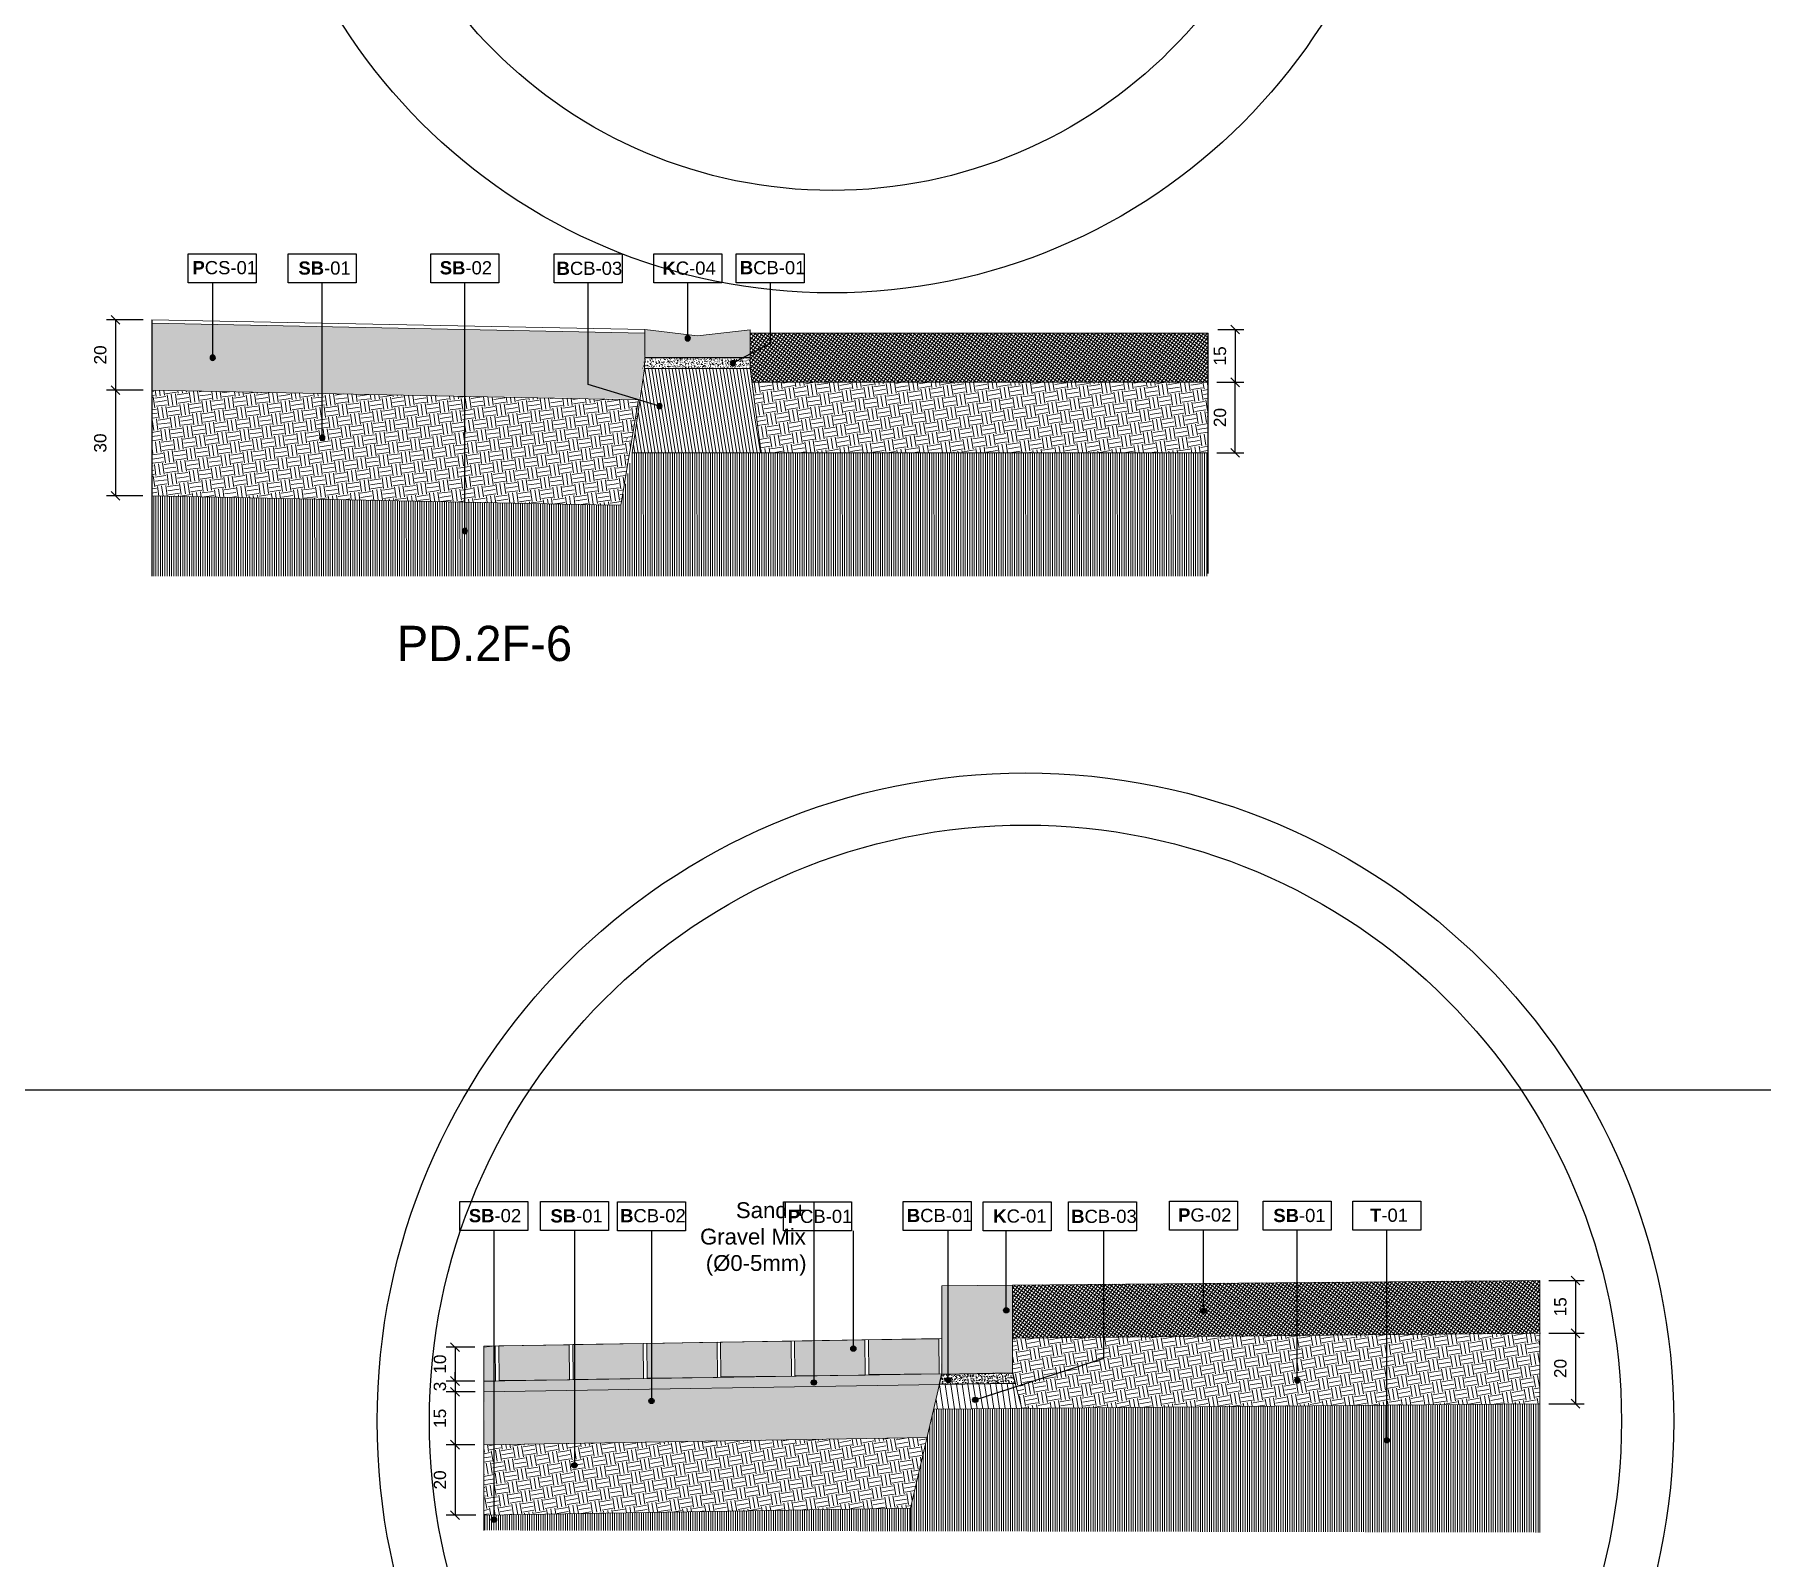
# Model space of a CAD drawing. Header units: metres. Extents: x -325 to 301, y -147 to 149.
# Drawn here: x 36.818 to 41.723, y 62.129 to 66.453 of the extents above; entities that cross this region are included whole.
import ezdxf

# ---------------------------------------------------------------- set-up
doc = ezdxf.new("R2010")
doc.units = ezdxf.units.M
doc.layers.get('Defpoints').update_dxf_attribs({"lineweight": 13})
for name, color, linetype, plot in [('-aux', 50, 'Continuous', False), ('-AUX-QAD', 5, 'Continuous', False), ('02-L-AUX', 2, 'Continuous', False)]:
    doc.layers.add(name, color=color, linetype=linetype, plot=plot)
for name, color, linetype, true_color in [('0-TX-1_25', 7, 'Continuous', 0x3f4f7f), ('3-TR-paviment fort', 7, 'Continuous', 0xd1d1d1), ('EIT_3 TR sorra', 7, 'Continuous', 0xd8ceb0)]:
    doc.layers.add(name, color=color, linetype=linetype, true_color=true_color)
for name, color, linetype, lineweight, true_color in [('03-TR-Paviment_02_Sealed Gravel', 7, 'Continuous', 5, 0xd4be8c), ('03-TR-Paviment_07_Precast Concrete Blocks', 7, 'Continuous', 5, 0xe7ddd0), ('3-TR tot_u', 7, 'Continuous', 5, 0x787878)]:
    doc.layers.add(name, color=color, linetype=linetype, lineweight=lineweight, true_color=true_color)
for name, color, linetype, lineweight in [('1-CM', 7, 'Continuous', 0), ('2-L-secció', 1, 'Continuous', 0), ('3-TR Formigó', 252, 'Continuous', 0), ('3-TR Seleccionat', 44, 'Continuous', 0), ('3-TR Tot-u', 37, 'Continuous', 0)]:
    doc.layers.add(name, color=color, linetype=linetype, lineweight=lineweight)
for name, color, linetype in [('1-SECCIÓ', 1, 'Continuous'), ('A-KEYPLAN_HATCH', 7, 'Continuous'), ('A_TEXT_2', 7, 'Continuous')]:
    doc.layers.add(name, color=color, linetype=linetype)
doc.styles.get("Standard").update_dxf_attribs({"font": 'arial.ttf'})
doc.styles.add('x-llegenda materials$0$ENGRAVERS', font='TT0586M.TTF')
doc.dimstyles.new('ISO-25', dxfattribs={"dimtxt": 0.1, "dimasz": 0.1, "dimexe": 0.1, "dimexo": 0.1, "dimgap": 0.1, "dimtad": 1, "dimdec": 0, "dimlfac": 100, "dimzin": 9, "dimtxsty": 'Standard', "dimblk": 'OBLIQUE', "dimcen": 0.1, "dimadec": 0, "dimazin": 0, "dimtfac": 1, "dimtdec": 0, "dimtmove": 0, "dimatfit": 3, "dimldrblk": 'OBLIQUE', "dimfxl": 1, "dimarcsym": 0})

# ---------------------------------------------------------------- blocks, each defined once
blk = doc.blocks.new('hatch keyplan 2')
at = {"layer": 'A-KEYPLAN_HATCH'}
blk.add_lwpolyline([(0, 0.00548), (0.01287, 0.00548), (0.01287, 0), (0, 0)], close=True, dxfattribs=at)
blk = doc.blocks.new('hatch keyplan')
at = {"layer": 'A-KEYPLAN_HATCH'}
blk.add_blockref('hatch keyplan 2', (1.43058, 0.85215), dxfattribs=at)
blk = doc.blocks.new('B-CB03')
at = {"layer": 'A-KEYPLAN_HATCH'}
blk.add_blockref('hatch keyplan', (-1.43058, -0.85215), dxfattribs=at)
at = {"layer": 'A_TEXT_2', "insert": (-0.0008, 0.00398), "char_height": 0.0025, "attachment_point": 1}
blk.add_mtext_dynamic_manual_height_columns('\\pi0.00128;{\\fArial|b1|i0|c0|p34;B}CB-03', width=0.0145619, gutter_width=0.015, heights=[0], dxfattribs=at)
blk = doc.blocks.new('K01A')
at = {"layer": 'A-KEYPLAN_HATCH'}
blk.add_blockref('hatch keyplan', (-1.42958, -0.85215), dxfattribs=at)
at = {"layer": 'A_TEXT_2', "insert": (0.0002, 0.00402), "char_height": 0.0025, "attachment_point": 1}
blk.add_mtext_dynamic_manual_height_columns('\\pi0.00269;{\\fArial|b1|i0|c0|p34;K}C-01', width=0.0145619, gutter_width=0.015, heights=[0], dxfattribs=at)
blk = doc.blocks.new('B-CB01')
at = {"layer": 'A-KEYPLAN_HATCH'}
blk.add_blockref('hatch keyplan', (-1.43058, -0.85215), dxfattribs=at)
at = {"layer": 'A_TEXT_2', "insert": (-0.0008, 0.00411), "char_height": 0.0025, "attachment_point": 1}
blk.add_mtext_dynamic_manual_height_columns('\\pi0.00152;{\\fArial|b1|i0|c0|p34;B}CB-01', width=0.0145619, gutter_width=0.015, heights=[0], dxfattribs=at)
blk = doc.blocks.new('B-CB02')
at = {"layer": 'A-KEYPLAN_HATCH'}
blk.add_blockref('hatch keyplan', (-1.43058, -0.85215), dxfattribs=at)
at = {"layer": 'A_TEXT_2', "insert": (-0.0008, 0.00409), "char_height": 0.0025, "attachment_point": 1}
blk.add_mtext_dynamic_manual_height_columns('\\pi0.00129;{\\fArial|b1|i0|c0|p34;B}CB-02', width=0.0145619, gutter_width=0.015, heights=[0], dxfattribs=at)
blk = doc.blocks.new('PCB02')
at = {"layer": 'A-KEYPLAN_HATCH'}
blk.add_blockref('hatch keyplan', (-1.42958, -0.85215), dxfattribs=at)
at = {"layer": 'A_TEXT_2', "insert": (0.0002, 0.00398), "char_height": 0.0025, "attachment_point": 1}
blk.add_mtext_dynamic_manual_height_columns('\\pi0.00161;{\\fArial|b1|i0|c0|p34;P}CB-01', width=0.0145619, gutter_width=0.015, heights=[0], dxfattribs=at)
blk = doc.blocks.new('SB-01')
at = {"layer": 'A-KEYPLAN_HATCH'}
blk.add_blockref('hatch keyplan', (-1.43058, -0.85215), dxfattribs=at)
at = {"layer": 'A_TEXT_2', "insert": (-0.0008, 0.00403), "char_height": 0.0025, "attachment_point": 1}
blk.add_mtext_dynamic_manual_height_columns('\\pi0.00271;{\\fArial|b1|i0|c0|p34;SB}-01', width=0.0145619, gutter_width=0.015, heights=[0], dxfattribs=at)
blk = doc.blocks.new('_Oblique')
at = {"color": 0, "lineweight": -2}
blk.add_line((-0.5, -0.5), (0.5, 0.5), dxfattribs=at)
blk = doc.blocks.new('*D471')
at = {"layer": '0-TX-1_25', "color": 0, "lineweight": -2, "transparency": 16777216}
for p, q in [((41.1187, 62.9155), (41.2196, 62.9155)), ((41.1946, 62.9155), (41.1946, 62.7655)), ((41.1187, 62.7655), (41.2196, 62.7655))]:
    blk.add_line(p, q, dxfattribs=at)
at = {"layer": 'Defpoints', "color": 0, "transparency": 16777216}
for p in [(41.0937, 62.9155, 0.0017), (41.0937, 62.7655, 0.0017), (41.1946, 62.7655)]:
    blk.add_point(p, dxfattribs=at)
at = {"layer": '0-TX-1_25', "color": 0, "lineweight": -2, "transparency": 16777216, "xscale": 0.025, "yscale": 0.025, "zscale": 0.025}
for p, rotation in [((41.1946, 62.9155), 90), ((41.1946, 62.7655), 270)]:
    blk.add_blockref('_Oblique', p, dxfattribs=dict(at, rotation=rotation))
at = {"layer": '0-TX-1_25', "color": 0, "transparency": 16777216, "insert": (41.1517, 62.8405), "char_height": 0.035, "attachment_point": 5, "rotation": 90}
blk.add_mtext('15', dxfattribs=at)
blk = doc.blocks.new('*D468')
at = {"layer": '0-TX-1_25', "color": 0, "lineweight": -2, "transparency": 16777216}
for p, q in [((38.0687, 62.7262), (37.9874, 62.7262)), ((38.0124, 62.7262), (38.0124, 62.6298)), ((38.068, 62.6298), (37.9874, 62.6298))]:
    blk.add_line(p, q, dxfattribs=at)
at = {"layer": 'Defpoints', "color": 0, "transparency": 16777216}
for p in [(38.0937, 62.7262, 0), (38.0124, 62.6298), (38.093, 62.6298, 0.0017)]:
    blk.add_point(p, dxfattribs=at)
at = {"layer": '0-TX-1_25', "color": 0, "lineweight": -2, "transparency": 16777216, "xscale": 0.025, "yscale": 0.025, "zscale": 0.025}
for p, rotation in [((38.0124, 62.7262), 90), ((38.0124, 62.6298), 270)]:
    blk.add_blockref('_Oblique', p, dxfattribs=dict(at, rotation=rotation))
at = {"layer": '0-TX-1_25', "color": 0, "transparency": 16777216, "insert": (37.9696, 62.678), "char_height": 0.035, "attachment_point": 5, "rotation": 90}
blk.add_mtext('10', dxfattribs=at)
blk = doc.blocks.new('*D469')
at = {"layer": '0-TX-1_25', "color": 0, "lineweight": -2, "transparency": 16777216}
for p, q in [((38.0124, 62.6298), (38.0124, 62.6548)), ((38.0687, 62.6298), (37.9874, 62.6298)), ((38.0687, 62.599), (37.9874, 62.599)), ((38.0124, 62.6298), (38.0124, 62.599)), ((38.0124, 62.599), (38.0124, 62.574))]:
    blk.add_line(p, q, dxfattribs=at)
at = {"layer": 'Defpoints', "color": 0, "transparency": 16777216}
for p in [(38.0124, 62.599), (38.0937, 62.6298, 0), (38.0937, 62.599, 0)]:
    blk.add_point(p, dxfattribs=at)
at = {"layer": '0-TX-1_25', "color": 0, "lineweight": -2, "transparency": 16777216, "xscale": 0.025, "yscale": 0.025, "zscale": 0.025}
for p, rotation in [((38.0124, 62.6298), 270), ((38.0124, 62.599), 90)]:
    blk.add_blockref('_Oblique', p, dxfattribs=dict(at, rotation=rotation))
at = {"layer": '0-TX-1_25', "color": 0, "transparency": 16777216, "insert": (37.9695, 62.6144), "char_height": 0.035, "attachment_point": 5, "rotation": 90}
blk.add_mtext('3', dxfattribs=at)
blk = doc.blocks.new('*D472')
at = {"layer": '0-TX-1_25', "color": 0, "lineweight": -2, "transparency": 16777216}
for p, q in [((38.0696, 62.599), (37.9874, 62.599)), ((38.0124, 62.599), (38.0124, 62.449)), ((38.0687, 62.449), (37.9874, 62.449))]:
    blk.add_line(p, q, dxfattribs=at)
at = {"layer": 'Defpoints', "color": 0, "transparency": 16777216}
for p in [(38.0946, 62.599, 0.0017), (38.0124, 62.449), (38.0937, 62.449, 0)]:
    blk.add_point(p, dxfattribs=at)
at = {"layer": '0-TX-1_25', "color": 0, "lineweight": -2, "transparency": 16777216, "xscale": 0.025, "yscale": 0.025, "zscale": 0.025}
for p, rotation in [((38.0124, 62.599), 90), ((38.0124, 62.449), 270)]:
    blk.add_blockref('_Oblique', p, dxfattribs=dict(at, rotation=rotation))
at = {"layer": '0-TX-1_25', "color": 0, "transparency": 16777216, "insert": (37.9696, 62.524), "char_height": 0.035, "attachment_point": 5, "rotation": 90}
blk.add_mtext('15', dxfattribs=at)
blk = doc.blocks.new('*D473')
at = {"layer": '0-TX-1_25', "color": 0, "lineweight": -2, "transparency": 16777216}
for p, q in [((38.0687, 62.449), (37.9874, 62.449)), ((38.0124, 62.449), (38.0124, 62.249)), ((38.0711, 62.249), (37.9874, 62.249))]:
    blk.add_line(p, q, dxfattribs=at)
at = {"layer": 'Defpoints', "color": 0, "transparency": 16777216}
for p in [(38.0937, 62.449, 0), (38.0124, 62.249), (38.0961, 62.249, 0.0017)]:
    blk.add_point(p, dxfattribs=at)
at = {"layer": '0-TX-1_25', "color": 0, "lineweight": -2, "transparency": 16777216, "xscale": 0.025, "yscale": 0.025, "zscale": 0.025}
for p, rotation in [((38.0124, 62.449), 90), ((38.0124, 62.249), 270)]:
    blk.add_blockref('_Oblique', p, dxfattribs=dict(at, rotation=rotation))
at = {"layer": '0-TX-1_25', "color": 0, "transparency": 16777216, "insert": (37.9696, 62.349), "char_height": 0.035, "attachment_point": 5, "rotation": 90}
blk.add_mtext('20', dxfattribs=at)
blk = doc.blocks.new('*D470')
at = {"layer": '0-TX-1_25', "color": 0, "lineweight": -2, "transparency": 16777216}
for p, q in [((41.1187, 62.7655), (41.2196, 62.7655)), ((41.1946, 62.7655), (41.1946, 62.5655)), ((41.1187, 62.5655), (41.2196, 62.5655))]:
    blk.add_line(p, q, dxfattribs=at)
at = {"layer": 'Defpoints', "color": 0, "transparency": 16777216}
for p in [(41.0937, 62.7655, 0.0017), (41.0937, 62.5655, 0.0017), (41.1946, 62.5655)]:
    blk.add_point(p, dxfattribs=at)
at = {"layer": '0-TX-1_25', "color": 0, "lineweight": -2, "transparency": 16777216, "xscale": 0.025, "yscale": 0.025, "zscale": 0.025}
for p, rotation in [((41.1946, 62.7655), 90), ((41.1946, 62.5655), 270)]:
    blk.add_blockref('_Oblique', p, dxfattribs=dict(at, rotation=rotation))
at = {"layer": '0-TX-1_25', "color": 0, "transparency": 16777216, "insert": (41.1517, 62.6655), "char_height": 0.035, "attachment_point": 5, "rotation": 90}
blk.add_mtext('20', dxfattribs=at)
blk = doc.blocks.new('POINT')
at = {"layer": '0-TX-1_25'}
h = blk.add_hatch(dxfattribs=at)
h.set_pattern_fill('ANGLE', color=256)
h.set_pattern_definition([(0, (-83.747, -12.726), (0, 6.985), [5.08, -1.905]), (90, (-83.747, -12.726), (-6.985, 4e-16), [5.08, -1.905])])
edge = h.paths.add_edge_path()
edge.add_arc((0, 0), 0.0075, 0, 360)
h = blk.add_hatch(color=256, dxfattribs=at)
h.dxf.hatch_style = 1
edge = h.paths.add_edge_path()
edge.add_arc((0, 0), 0.0075, 0, 360)
blk.add_circle((0, 0), 0.0075, dxfattribs=at)
blk = doc.blocks.new('SB-02')
at = {"layer": 'A-KEYPLAN_HATCH'}
blk.add_blockref('hatch keyplan', (-1.43058, -0.85215), dxfattribs=at)
at = {"layer": 'A_TEXT_2', "insert": (-0.0008, 0.00408), "char_height": 0.0025, "attachment_point": 1}
blk.add_mtext_dynamic_manual_height_columns('\\pi0.00249;{\\fArial|b1|i0|c0|p34;SB}-02', width=0.0145619, gutter_width=0.015, heights=[0], dxfattribs=at)
blk = doc.blocks.new('*D1130')
at = {"layer": '0-TX-1_25', "color": 0, "lineweight": -2, "transparency": 16777216}
for p, q in [((37.1262, 65.6435), (37.0228, 65.6435)), ((37.0478, 65.6435), (37.0478, 65.4435)), ((37.1262, 65.4435), (37.0228, 65.4435))]:
    blk.add_line(p, q, dxfattribs=at)
at = {"layer": 'Defpoints', "color": 0, "transparency": 16777216}
for p in [(37.1512, 65.6435), (37.0478, 65.4435), (37.1512, 65.4435)]:
    blk.add_point(p, dxfattribs=at)
at = {"layer": '0-TX-1_25', "color": 0, "lineweight": -2, "transparency": 16777216, "xscale": 0.025, "yscale": 0.025, "zscale": 0.025}
for p, rotation in [((37.0478, 65.6435), 90), ((37.0478, 65.4435), 270)]:
    blk.add_blockref('_Oblique', p, dxfattribs=dict(at, rotation=rotation))
at = {"layer": '0-TX-1_25', "color": 0, "transparency": 16777216, "insert": (37.0049, 65.5435), "char_height": 0.035, "attachment_point": 5, "rotation": 90}
blk.add_mtext('20', dxfattribs=at)
blk = doc.blocks.new('*D1131')
at = {"layer": '0-TX-1_25', "color": 0, "lineweight": -2, "transparency": 16777216}
for p, q in [((37.1262, 65.4435), (37.0228, 65.4435)), ((37.0478, 65.4435), (37.0478, 65.1434)), ((37.126, 65.1434), (37.0228, 65.1434))]:
    blk.add_line(p, q, dxfattribs=at)
at = {"layer": 'Defpoints', "color": 0, "transparency": 16777216}
for p in [(37.1512, 65.4435), (37.0478, 65.1434), (37.151, 65.1434)]:
    blk.add_point(p, dxfattribs=at)
at = {"layer": '0-TX-1_25', "color": 0, "lineweight": -2, "transparency": 16777216, "xscale": 0.025, "yscale": 0.025, "zscale": 0.025}
for p, rotation in [((37.0478, 65.4435), 90), ((37.0478, 65.1434), 270)]:
    blk.add_blockref('_Oblique', p, dxfattribs=dict(at, rotation=rotation))
at = {"layer": '0-TX-1_25', "color": 0, "transparency": 16777216, "insert": (37.0049, 65.2934), "char_height": 0.035, "attachment_point": 5, "rotation": 90}
blk.add_mtext('30', dxfattribs=at)
blk = doc.blocks.new('*D1128')
at = {"layer": '0-TX-1_25', "color": 0, "lineweight": -2, "transparency": 16777216}
for p, q in [((40.1783, 65.6158), (40.2528, 65.6158)), ((40.2278, 65.6158), (40.2278, 65.4658)), ((40.176, 65.4658), (40.2528, 65.4658))]:
    blk.add_line(p, q, dxfattribs=at)
at = {"layer": 'Defpoints', "color": 0, "transparency": 16777216}
for p in [(40.1533, 65.6158), (40.151, 65.4658), (40.2278, 65.4658)]:
    blk.add_point(p, dxfattribs=at)
at = {"layer": '0-TX-1_25', "color": 0, "lineweight": -2, "transparency": 16777216, "xscale": 0.025, "yscale": 0.025, "zscale": 0.025}
for p, rotation in [((40.2278, 65.6158), 90), ((40.2278, 65.4658), 270)]:
    blk.add_blockref('_Oblique', p, dxfattribs=dict(at, rotation=rotation))
at = {"layer": '0-TX-1_25', "color": 0, "transparency": 16777216, "insert": (40.1849, 65.5408), "char_height": 0.035, "attachment_point": 5, "rotation": 90}
blk.add_mtext('15', dxfattribs=at)
blk = doc.blocks.new('*D1129')
at = {"layer": '0-TX-1_25', "color": 0, "lineweight": -2, "transparency": 16777216}
for p, q in [((40.176, 65.4658), (40.2528, 65.4658)), ((40.2278, 65.2658), (40.2278, 65.4658)), ((40.176, 65.2658), (40.2528, 65.2658))]:
    blk.add_line(p, q, dxfattribs=at)
at = {"layer": 'Defpoints', "color": 0, "transparency": 16777216}
for p in [(40.151, 65.4658), (40.2278, 65.4658), (40.151, 65.2658)]:
    blk.add_point(p, dxfattribs=at)
at = {"layer": '0-TX-1_25', "color": 0, "lineweight": -2, "transparency": 16777216, "xscale": 0.025, "yscale": 0.025, "zscale": 0.025}
for p, rotation in [((40.2278, 65.4658), 90), ((40.2278, 65.2658), 270)]:
    blk.add_blockref('_Oblique', p, dxfattribs=dict(at, rotation=rotation))
at = {"layer": '0-TX-1_25', "color": 0, "transparency": 16777216, "insert": (40.1849, 65.3658), "char_height": 0.035, "attachment_point": 5, "rotation": 90}
blk.add_mtext('20', dxfattribs=at)
blk = doc.blocks.new('PCS01')
at = {"layer": 'A-KEYPLAN_HATCH'}
blk.add_blockref('hatch keyplan', (-1.42958, -0.85215), dxfattribs=at)
at = {"layer": 'A_TEXT_2', "insert": (0.0002, 0.00411), "char_height": 0.0025, "attachment_point": 1}
blk.add_mtext_dynamic_manual_height_columns('\\pi0.00161;{\\fArial|b1|i0|c0|p34;P}CS-01', width=0.0145619, gutter_width=0.015, heights=[0], dxfattribs=at)
blk = doc.blocks.new('K03')
at = {"layer": 'A-KEYPLAN_HATCH'}
blk.add_blockref('hatch keyplan', (-1.43058, -0.85215), dxfattribs=at)
at = {"layer": 'A_TEXT_2', "insert": (-0.0008, 0.00402), "char_height": 0.0025, "attachment_point": 1}
blk.add_mtext_dynamic_manual_height_columns('\\pi0.00245;{\\fArial|b1|i0|c0|p34;K}C-04', width=0.0145619, gutter_width=0.015, heights=[0], dxfattribs=at)
blk = doc.blocks.new('T-01')
at = {"layer": 'A-KEYPLAN_HATCH'}
blk.add_blockref('hatch keyplan', (-1.43058, -0.85215), dxfattribs=at)
at = {"layer": 'A_TEXT_2', "insert": (-0.0008, 0.00408), "char_height": 0.0025, "attachment_point": 1}
blk.add_mtext_dynamic_manual_height_columns('\\pi0.00405;{\\fArial|b1|i0|c0|p34;T}-01', width=0.0145619, gutter_width=0.015, heights=[0], dxfattribs=at)
blk = doc.blocks.new('PG02')
at = {"layer": 'A-KEYPLAN_HATCH'}
blk.add_blockref('hatch keyplan', (-1.42958, -0.85215), dxfattribs=at)
at = {"layer": 'A_TEXT_2', "insert": (0.0002, 0.00412), "char_height": 0.0025, "attachment_point": 1}
blk.add_mtext_dynamic_manual_height_columns('\\pi0.00245,t0.01245;{\\fArial|b1|i0|c0|p34;P}G-02', width=0.0145619, gutter_width=0.015, heights=[0], dxfattribs=at)

msp = doc.modelspace()

# ---------------------------------------------------------------- hatches: boundary and pattern name
at = {"layer": '03-TR-Paviment_02_Sealed Gravel'}
h = msp.add_hatch(dxfattribs=at)
h.set_pattern_fill('_USER', color=256, scale=0.008, angle=234.1752, style=0, double=1, pattern_type=0)
h.set_pattern_definition([(234.175244, (25.243519, 67.415232), (0.006486488, -0.0046824645), []), (324.175244, (25.243519, 67.415232), (0.0046824645, 0.006486488), [])])
h.paths.add_polyline_path([(40.151, 65.4658), (40.151, 65.6058), (38.851, 65.6058), (38.8509, 65.5049), (38.856, 65.4658)])
h = msp.add_hatch(dxfattribs=at)
h.set_pattern_fill('_USER', color=256, scale=0.008, angle=234.1752, style=0, double=1, pattern_type=0)
h.set_pattern_definition([(234.175244, (6.972648, -0.02655), (0.006486488, -0.0046824645), []), (324.175244, (6.972648, -0.02655), (0.0046824645, 0.006486488), [])])
h.paths.add_polyline_path([(41.0937, 62.9155), (39.5952, 62.902), (39.5966, 62.752), (41.0937, 62.7655)])
at = {"layer": '03-TR-Paviment_07_Precast Concrete Blocks'}
h = msp.add_hatch(color=256, dxfattribs=at)
h.dxf.hatch_style = 1
h.paths.add_polyline_path([(39.3952, 62.9002), (39.3927, 62.6492), (39.5952, 62.6532), (39.5952, 62.902)])
h = msp.add_hatch(color=256, dxfattribs=at)
h.dxf.hatch_style = 1
h.paths.add_polyline_path([(38.0937, 62.7291), (38.0937, 62.6298), (38.1277, 62.6296), (38.1267, 62.7296)])
h = msp.add_hatch(color=256, dxfattribs=at)
h.dxf.hatch_style = 1
h.paths.add_polyline_path([(38.1367, 62.7297), (38.1376, 62.6312), (38.3376, 62.633), (38.3367, 62.733)])
h = msp.add_hatch(color=256, dxfattribs=at)
h.dxf.hatch_style = 1
h.paths.add_polyline_path([(38.3467, 62.7332), (38.3476, 62.6346), (38.5476, 62.6365), (38.5467, 62.7365)])
h = msp.add_hatch(color=256, dxfattribs=at)
h.dxf.hatch_style = 1
h.paths.add_polyline_path([(38.5567, 62.7366), (38.5576, 62.6381), (38.7576, 62.6399), (38.7566, 62.7399)])
h = msp.add_hatch(color=256, dxfattribs=at)
h.dxf.hatch_style = 1
h.paths.add_polyline_path([(38.7666, 62.74), (38.7675, 62.6415), (38.9675, 62.6433), (38.9666, 62.7433)])
h = msp.add_hatch(color=256, dxfattribs=at)
h.dxf.hatch_style = 1
h.paths.add_polyline_path([(38.9766, 62.7434), (38.9775, 62.6449), (39.1775, 62.6467), (39.1766, 62.7467)])
h = msp.add_hatch(color=256, dxfattribs=at)
h.dxf.hatch_style = 1
h.paths.add_polyline_path([(39.1866, 62.7468), (39.1875, 62.6483), (39.3875, 62.6502), (39.3865, 62.7501)])
at = {"layer": '3-TR Formigó'}
h = msp.add_hatch(dxfattribs=at)
h.set_pattern_fill('ANSI31', color=256, scale=0.003, angle=234.1752, style=0)
h.set_pattern_definition([(279.1752, (38.984341, 65.215787), (0.00940313, 0.0015188), [])])
h.paths.add_polyline_path([(38.8509, 65.5048), (38.5509, 65.5048), (38.5154, 65.2658), (38.8817, 65.2658)])
h = msp.add_hatch(dxfattribs=at)
h.set_pattern_fill('ANSI31', color=256, scale=0.005, angle=-126.3922, style=0)
h.set_pattern_definition([(278.60779, (-44.573556, 7.18444), (0.0156961847, 0.0023760076), [])])
h.paths.add_polyline_path([(39.372, 62.55), (39.622, 62.5522), (39.6033, 62.6233), (39.3883, 62.6198)])
at = {"layer": '3-TR Seleccionat'}
h = msp.add_hatch(dxfattribs=at)
h.set_pattern_fill('ANSI31', color=256, scale=0.002, angle=45, style=0)
h.set_pattern_definition([(90, (-441037.03123, -650771.25166), (-0.00635, 1e-18), [])])
h.paths.add_polyline_path([(38.4831, 65.117), (38.5154, 65.2658), (38.8817, 65.2658), (40.151, 65.2658), (40.151, 64.9158), (37.151, 64.9158), (37.1515, 65.1434)])
h = msp.add_hatch(dxfattribs=at)
h.set_pattern_fill('ANSI31', color=256, scale=0.002, angle=45, style=0)
h.set_pattern_definition([(90, (37.9194276, 69.157411), (-0.00635, -6e-11), [])])
h.paths.add_polyline_path([(38.0937, 62.249), (39.3061, 62.2685), (39.331, 62.3749), (39.372, 62.55), (39.6218, 62.5522), (41.0937, 62.5655), (41.0937, 62.2002), (38.0952, 62.2061)])
at = {"layer": '3-TR Tot-u'}
h = msp.add_hatch(dxfattribs=at)
h.set_pattern_fill('EARTH', color=256, scale=0.005, angle=-81.9591, style=0)
h.set_pattern_definition([(278.04094, (-8.685352, 71.293795), (0.035879055, -0.026996637), [0.03175, -0.03175]), (278.04094, (-8.673563, 71.29546), (0.035879055, -0.026996637), [0.03175, -0.03175]), (278.04094, (-8.661774, 71.297126), (0.035879055, -0.026996637), [0.03175, -0.03175]), (8.04094, (-8.65729, 71.29375), (0.026996637, 0.035879055), [0.03175, -0.03175]), (8.04094, (-8.655623, 71.281962), (0.026996637, 0.035879055), [0.03175, -0.03175]), (8.04094, (-8.653958, 71.270173), (0.026996637, 0.035879055), [0.03175, -0.03175])])
h.paths.add_polyline_path([(37.151, 65.4435), (37.151, 65.1434), (38.4831, 65.117), (38.5337, 65.4161)])
h = msp.add_hatch(dxfattribs=at)
h.set_pattern_fill('EARTH', color=256, scale=0.005, angle=-80.8248, style=0)
h.set_pattern_definition([(279.175244, (-16.811686, 71.97545), (0.036406452, -0.026281081), [0.03175, -0.03175]), (279.175244, (-16.799932, 71.977348), (0.036406452, -0.026281081), [0.03175, -0.03175]), (279.175244, (-16.788178, 71.979247), (0.036406452, -0.026281081), [0.03175, -0.03175]), (9.175244, (-16.783628, 71.97596), (0.026281081, 0.036406452), [0.03175, -0.03175]), (9.175244, (-16.78173, 71.964208), (0.026281081, 0.036406452), [0.03175, -0.03175]), (9.175244, (-16.77983, 71.952454), (0.026281081, 0.036406452), [0.03175, -0.03175])])
h.paths.add_polyline_path([(38.8696, 65.3599), (38.856, 65.4658), (40.151, 65.4658), (40.151, 65.2658), (38.8817, 65.2658)])
h = msp.add_hatch(dxfattribs=at)
h.set_pattern_fill('EARTH', color=256, scale=0.005, angle=-80.8248, style=0)
h.set_pattern_definition([(44.999999995, (-269494.367696, 738627.61206), (3.8e-12, 0.0449012806053), [0.03175, -0.03175]), (44.999999995, (-269494.376115, 738627.620478), (3.8e-12, 0.0449012806053), [0.03175, -0.03175]), (44.999999995, (-269494.384534, 738627.628897), (3.8e-12, 0.0449012806053), [0.03175, -0.03175]), (134.999999995, (-269494.384534, 738627.63451), (-0.0449012806053, 3.8e-12), [0.03175, -0.03175]), (134.999999995, (-269494.376115, 738627.64293), (-0.0449012806053, 3.8e-12), [0.03175, -0.03175]), (134.999999995, (-269494.367696, 738627.651348), (-0.0449012806053, 3.8e-12), [0.03175, -0.03175])])
h.paths.add_polyline_path([(38.4943, 65.2898), (38.493, 65.2898), (38.551, 65.4158)])
h = msp.add_hatch(dxfattribs=at)
h.set_pattern_fill('EARTH', color=256, scale=0.005, angle=-80.3021, style=0)
h.set_pattern_definition([(279.698, (39.510332, 62.37631), (0.0366447, -0.0259479), [0.03175, -0.03175]), (279.698, (39.522068, 62.378317), (0.0366447, -0.0259479), [0.03175, -0.03175]), (279.698, (39.533804, 62.380322), (0.0366447, -0.0259479), [0.03175, -0.03175]), (9.698, (39.538385, 62.37708), (0.0259479, 0.0366447), [0.03175, -0.03175]), (9.698, (39.54039, 62.365343), (0.0259479, 0.0366447), [0.03175, -0.03175]), (9.698, (39.542396, 62.353607), (0.0259479, 0.0366447), [0.03175, -0.03175])])
h.paths.add_polyline_path([(41.0937, 62.5655), (41.0919, 62.7655), (39.5966, 62.752), (39.5952, 62.6532), (39.6218, 62.5522)])
h = msp.add_hatch(dxfattribs=at)
h.set_pattern_fill('EARTH', color=256, scale=0.005, angle=-80.3021, style=0)
h.set_pattern_definition([(279.698, (37.985455, 62.24802), (0.0366447, -0.0259479), [0.03175, -0.03175]), (279.698, (37.99719, 62.250025), (0.0366447, -0.0259479), [0.03175, -0.03175]), (279.698, (38.008927, 62.25203), (0.0366447, -0.0259479), [0.03175, -0.03175]), (9.698, (38.013508, 62.248787), (0.0259479, 0.0366447), [0.03175, -0.03175]), (9.698, (38.015514, 62.23705), (0.0259479, 0.0366447), [0.03175, -0.03175]), (9.698, (38.01752, 62.225315), (0.0259479, 0.0366447), [0.03175, -0.03175])])
h.paths.add_polyline_path([(39.3061, 62.2685), (39.3531, 62.4692), (38.0937, 62.449), (38.0937, 62.249), (38.1493, 62.2499)])
at = {"layer": '3-TR tot_u'}
h = msp.add_hatch(dxfattribs=at)
h.set_pattern_fill('AR-CONC', color=256, scale=0.0002, angle=89.1321)
h.set_pattern_definition([(139.132107, (3.192366, -1.41649), (0.003739362, 0.036384468), [0.00381, -0.04191]), (84.132107, (3.192366, -1.41649), (-0.038313752, -0.006469088), [0.003048, -0.033528117]), (189.58355, (3.192677, -1.413457), (-0.034574388, 0.02991538), [0.003238002, -0.035618049]), (135.31631, (3.182207, -1.416335), (0.009228709, 0.054082225), [0.005715, -0.062865]), (185.767664, (3.182976, -1.41183), (-0.048760355, 0.048224933), [0.004857005, -0.05342712]), (80.31626, (3.182207, -1.416335), (-0.048760355, 0.048224933), [0.004571993, -0.050291946]), (110.132107, (3.184823, -1.411295), (0.020909994, 0.030009597), [0.00381, -0.04191]), (55.132107, (3.184823, -1.411295), (-0.036646144, 0.012916967), [0.003048, -0.033528]), (160.58355, (3.186566, -1.408794), (-0.01573615, 0.042926564), [0.003238002, -0.035617988]), (126.632107, (3.192366, -1.41649), (-0.016899711, 0.000873801), [0, -0.0331216, 0, -0.034036, 0, -0.033655]), (96.632107, (3.192366, -1.41649), (-0.0198313927, 0.0136658867), [0, -0.0194056, 0, -0.0323596, 0, -0.012827]), (56.632107, (3.192194, -1.427816), (0.0015563759, 0.0270976533), [0, -0.0127, 0, -0.039624, 0, -0.052578]), (46.632107, (3.192117, -1.432896), (-0.004635972, 0.0296994646), [0, -0.01651, 0, -0.0263144, 0, -0.037338])])
h.paths.add_polyline_path([(37.151, 65.6335), (38.5508, 65.6057), (38.5487, 65.5049), (38.5341, 65.418), (37.151, 65.4435)])
h = msp.add_hatch(dxfattribs=at)
h.set_pattern_fill('AR-CONC', color=256, scale=9e-05, angle=90.2664)
h.set_pattern_definition([(140.266414, (-44.897682, 42.709563), (0.0013582613, 0.0164031132), [0.0017145, -0.0188595]), (85.266414, (-44.897682, 42.709563), (-0.0171801815, -0.0032518273), [0.0013716, -0.0150876526]), (190.71786, (-44.897569, 42.71093), (-0.0158219194, 0.0131512858), [0.0014571008, -0.016028122]), (136.450614, (-44.902254, 42.709542), (0.003670327, 0.024414444), [0.00257175, -0.02828925]), (186.901972, (-44.901948, 42.711577), (-0.0223674596, 0.021262598), [0.002185652, -0.024042205]), (81.450565, (-44.902254, 42.709542), (-0.0223674596, 0.021262598), [0.002057397, -0.022631376]), (111.266414, (-44.901122, 42.711833), (0.0091403206, 0.0136879438), [0.0017145, -0.0188595]), (56.266414, (-44.901122, 42.711833), (-0.0166026007, 0.0054850432), [0.0013716, -0.0150876]), (161.71786, (-44.90036, 42.712974), (-0.0074622802, 0.019172987), [0.0014571008, -0.0160280944]), (127.766414, (-44.8976824, 42.7095634), (-0.00761116375, 0.0002425866), [0, -0.01490472, 0, -0.0153162, 0, -0.01514475]), (97.766414, (-44.897682, 42.7095634), (-0.009044117, 0.0059717809), [0, -0.00873252, 0, -0.01456182, 0, -0.00577215]), (57.766414, (-44.8976587, 42.7044657), (0.0004588393, 0.012205419), [0, -0.005715, 0, -0.0178308, 0, -0.0236601]), (47.766414, (-44.897648, 42.70218), (-0.0023503487, 0.0133208417), [0, -0.0074295, 0, -0.01184148, 0, -0.0168021])])
h.paths.add_polyline_path([(38.5448, 65.5048), (38.551, 65.5361), (38.851, 65.5361), (38.851, 65.5049)])
h = msp.add_hatch(dxfattribs=at)
h.set_pattern_fill('AR-CONC', color=256, scale=9e-05, angle=90.266414)
h.paths.add_polyline_path([(39.3883, 62.6198), (39.3952, 62.6492), (39.5952, 62.6532), (39.6031, 62.6233)])
h = msp.add_hatch(dxfattribs=at)
h.set_pattern_fill('AR-CONC', color=256, scale=0.0002, angle=90.2664)
h.set_pattern_definition([(140.2664143104, (269938.895726, -738358.596767), (0.0030183585511, 0.0364513625844), [0.00381, -0.04191]), (85.2664143104, (269938.895726, -738358.596767), (-0.0381781810675, -0.0072262829332), [0.003048, -0.033528116834]), (190.7178590104, (269938.895977, -738358.59373), (-0.0351598209585, 0.0292250795622), [0.00323800176, -0.03561804892]), (136.4506143104, (269938.885566, -738358.596814), (0.0081562825582, 0.0542543196878), [0.005715, -0.062865]), (186.9019719204, (269938.886245, -738358.592293), (-0.049705465848, 0.047250217616), [0.004857004628, -0.053427121632]), (81.45056548, (269938.885566, -738358.596814), (-0.0497054658455, 0.0472502176188), [0.004571993414, -0.050291946384]), (111.2664143104, (269938.888082, -738358.591723), (0.0203118235131, 0.0304176527954), [0.00381, -0.04191]), (56.2664143104, (269938.888082, -738358.591723), (-0.0368946682902, 0.0121889849718), [0.003048, -0.033528]), (161.7178593104, (269938.889775, -738358.589188), (-0.016582844967, 0.0426066376987), [0.00323800176, -0.03561798752]), (127.7664143104, (269938.895726, -738358.596767), (-0.0169136972324, 0.00053908133522), [0, -0.0331216, 0, -0.034036, 0, -0.033655]), (97.7664143104, (269938.895726, -738358.596767), (-0.02009803784808, 0.0132706243038), [0, -0.0194056, 0, -0.0323596, 0, -0.012827]), (57.7664143104, (269938.895778, -738358.608095), (0.00101964285024, 0.02712315336895), [0, -0.0127, 0, -0.039624, 0, -0.052578]), (47.7664143104, (269938.895802, -738358.613175), (-0.0052229971542, 0.0296018704426), [0, -0.01651, 0, -0.0263144, 0, -0.037338])])
h.paths.add_polyline_path([(39.3531, 62.4692), (39.3883, 62.6198), (38.0958, 62.5986), (38.0964, 62.5286), (38.0964, 62.5286), (38.0937, 62.449), (38.1529, 62.45)])
at = {"layer": '3-TR-paviment fort'}
msp.add_hatch(color=256, dxfattribs=at).paths.add_polyline_path([(38.551, 65.6157), (38.701, 65.5985), (38.851, 65.6151), (38.851, 65.5351), (38.5512, 65.5357)])
at = {"layer": 'EIT_3 TR sorra'}
h = msp.add_hatch(dxfattribs=at)
h.set_pattern_fill('ANSI36', color=256, scale=0.001075, angle=-0.585307, style=0, double=1)
h.paths.add_polyline_path([(38.0937, 62.6298), (38.0958, 62.5991), (39.3902, 62.6198), (39.3883, 62.6198), (39.3953, 62.6502)])

# ---------------------------------------------------------------- linework, layer by layer
at = {"layer": '-aux'}
msp.add_lwpolyline([(12.2345, 63.4567), (142.2345, 63.4567)], dxfattribs=at)
at = {"layer": '-AUX-QAD'}
for centre, radius in [((39.083, 67.3691), 1.6496), ((39.083, 67.3691), 1.3584), ((39.6323, 62.5156, 0.0017), 1.8411), ((39.6323, 62.5156, 0.0017), 1.6929)]:
    msp.add_circle(centre, radius, dxfattribs=at)
msp.add_line((37.151, 65.6158), (37.151, 64.9158))
at = {"layer": '0-TX-1_25'}
for points in [[(37.3241, 65.5356), (37.3241, 65.7486)], [(37.6354, 65.3086), (37.6354, 65.7486)], [(38.0403, 65.0434), (38.0403, 65.7486)], [(38.593, 65.3981), (38.3902, 65.4601), (38.3902, 65.7486)], [(38.6732, 65.5909), (38.6732, 65.7486)], [(38.9071, 65.7486), (38.9071, 65.576), (38.8015, 65.5198)], [(38.1229, 63.0571), (38.1229, 62.2363)], [(38.3513, 63.0571), (38.3513, 62.3903)]]:
    msp.add_lwpolyline(points, dxfattribs=at)
at = {"layer": '0-TX-1_25', "elevation": 0.0017}
for points in [[(39.0313, 63.1388), (39.0313, 62.6256)], [(38.5704, 63.0568), (38.5704, 62.5734)], [(39.1436, 62.7217), (39.1436, 63.0568)], [(39.4133, 62.6325), (39.4133, 63.0571)], [(39.4899, 62.5765), (39.855, 62.695), (39.855, 63.0571)], [(39.5779, 62.8308), (39.5779, 63.0571)], [(40.1378, 62.8292), (40.1378, 63.0263), (40.1378, 63.0583)], [(40.4043, 62.6321), (40.4043, 63.0583)], [(40.6589, 62.4614), (40.6589, 63.0583)]]:
    msp.add_lwpolyline(points, dxfattribs=at)
at = {"layer": '02-L-AUX', "elevation": 0.0017}
msp.add_lwpolyline([(39.3883, 62.6198), (39.3952, 62.6492), (39.5952, 62.6532), (39.6031, 62.6233)], close=True, dxfattribs=at)
at = {"layer": '1-CM'}
for p, q in [((37.151, 65.6335), (38.5508, 65.6057)), ((37.1512, 65.6435), (38.551, 65.6158)), ((37.1512, 65.6435), (38.551, 65.6157)), ((37.151, 65.4435), (38.5337, 65.4161)), ((37.151, 65.4435), (38.5337, 65.4161)), ((39.5952, 62.8043, 0.0017), (39.5952, 62.902, 0.0017)), ((41.0937, 62.5655, 0.0017), (39.372, 62.55, 0.0017))]:
    msp.add_line(p, q, dxfattribs=at)
for points in [[(38.851, 65.5351), (38.5512, 65.5357), (38.551, 65.6157), (38.701, 65.598), (38.851, 65.6151)], [(38.5509, 65.5049), (38.551, 65.5361), (38.851, 65.5361), (38.851, 65.5049)], [(38.8509, 65.5048), (38.8817, 65.2658), (38.5154, 65.2658), (38.5509, 65.5048)]]:
    msp.add_lwpolyline(points, close=True, dxfattribs=at)
for points in [[(40.151, 65.6058), (38.851, 65.6058)], [(38.851, 65.6058), (39.6572, 65.6058)], [(38.859, 65.4418), (38.851, 65.5049), (38.851, 65.6058), (39.6572, 65.6058)], [(40.151, 65.6058), (40.151, 65.4658), (38.856, 65.4658)], [(38.8507, 65.5364), (38.551, 65.5358)], [(37.151, 65.4435), (38.5337, 65.4161), (38.4831, 65.117), (38.4135, 65.1184)], [(38.5154, 65.2658), (40.151, 65.2658)], [(38.4135, 65.1184), (37.151, 65.1434)], [(38.4831, 65.117), (38.4831, 64.9165)]]:
    msp.add_lwpolyline(points, dxfattribs=at)
at = {"layer": '1-CM', "extrusion": (-4.11465e-09, -2.15679e-15, 1), "elevation": 0.0017, "flags": 128}
msp.add_lwpolyline([(39.3952, 62.9002), (39.3952, 62.6492), (39.5952, 62.6532), (39.5952, 62.902)], close=True, dxfattribs=at)
at = {"layer": '1-CM', "elevation": 0.0017}
for points in [[(39.5952, 62.902), (41.0937, 62.9155)], [(39.3937, 62.7502), (38.0937, 62.7291)], [(39.5966, 62.752), (41.0951, 62.7655)], [(39.3953, 62.6502), (38.0953, 62.6291)], [(39.3952, 62.6492), (39.3061, 62.2685)], [(39.3883, 62.6198), (38.0937, 62.599)], [(39.3883, 62.6198), (39.6033, 62.6233)], [(39.372, 62.55), (41.0937, 62.5655)], [(39.3531, 62.4692), (38.0937, 62.449)], [(39.3061, 62.2685), (38.0937, 62.249)], [(39.3061, 62.2685), (39.3061, 62.2054)]]:
    msp.add_lwpolyline(points, dxfattribs=at)
for points in [[(38.1277, 62.6296), (38.0937, 62.6298), (38.0937, 62.7262), (38.1267, 62.7295)], [(38.3376, 62.6331), (38.1376, 62.6312), (38.1367, 62.7297), (38.3367, 62.733)], [(38.5476, 62.6366), (38.3476, 62.6346), (38.3467, 62.7332), (38.5467, 62.7365)], [(38.7576, 62.64), (38.5576, 62.6381), (38.5567, 62.7366), (38.7566, 62.7399)], [(38.9675, 62.6434), (38.7675, 62.6415), (38.7666, 62.74), (38.9666, 62.7433)], [(39.1775, 62.6468), (38.9775, 62.6449), (38.9766, 62.7434), (39.1766, 62.7467)], [(39.3875, 62.6502), (39.1875, 62.6483), (39.1866, 62.7468), (39.3865, 62.7501)]]:
    msp.add_lwpolyline(points, close=True, dxfattribs=at)
at = {"layer": '1-CM', "extrusion": (-4.11465e-09, -2.15679e-15, 1), "elevation": 0.0017}
msp.add_lwpolyline([(39.6218, 62.5522), (39.5952, 62.6532)], dxfattribs=at)
at = {"layer": '1-SECCIÓ'}
msp.add_line((37.1512, 65.6435), (37.151, 64.9158), dxfattribs=at)
msp.add_lwpolyline([(40.151, 64.9232), (40.151, 65.6058)], dxfattribs=at)
at = {"layer": '2-L-secció'}
for p, q in [((41.0937, 62.9155, 0.0017), (41.0937, 62.2002, 0.0017)), ((38.0937, 62.7291, 0), (38.0937, 62.205, 0))]:
    msp.add_line(p, q, dxfattribs=at)

# ---------------------------------------------------------------- block references
at = {"color": 244, "true_color": 0x991b1e, "xscale": 14.99999999999007, "yscale": 14.99999999999007, "zscale": 14.99999999999007}
msp.add_blockref('K03', (38.5767, 65.7486), dxfattribs=at)
at = {"layer": '0-TX-1_25', "xscale": 15, "yscale": 15, "zscale": 15}
for name, p in [('SB-01', (37.5389, 65.7486)), ('SB-02', (37.9437, 65.7486)), ('B-CB03', (38.2936, 65.7486)), ('B-CB01', (38.8105, 65.7486)), ('SB-02', (38.0263, 63.0571)), ('SB-01', (38.2547, 63.0571)), ('B-CB02', (38.4739, 63.0568, 0.0017)), ('B-CB01', (39.2848, 63.0571, 0.0017)), ('K01A', (39.4976, 63.0568, 0.0017)), ('B-CB03', (39.7551, 63.0566, 0.0017)), ('PG02', (40.0262, 63.0583, 0.0017)), ('SB-01', (40.3077, 63.0583, 0.0017)), ('T-01', (40.5624, 63.0583, 0.0017))]:
    msp.add_blockref(name, p, dxfattribs=at)
at = {"layer": '0-TX-1_25', "xscale": -1}
for p in [(38.6732, 65.5909), (37.3241, 65.5356), (38.8015, 65.5195), (38.593, 65.3981), (37.6354, 65.3086), (38.0403, 65.0434), (40.4043, 62.6321, 0.0017)]:
    msp.add_blockref('POINT', p, dxfattribs=at)
at = {"layer": '0-TX-1_25'}
for p in [(39.5779, 62.8308, 0.0017), (40.1378, 62.8292, 0.0017), (39.1436, 62.7217, 0.0017), (39.0313, 62.6256, 0.0017), (39.4133, 62.6325, 0.0017), (39.4899, 62.5765, 0.0017), (38.5704, 62.5734, 0.0017), (40.6589, 62.4614, 0.0017), (38.3513, 62.3903), (38.1229, 62.2363)]:
    msp.add_blockref('POINT', p, dxfattribs=at)
at = {"layer": 'A-KEYPLAN_HATCH', "xscale": 14.99999999999007, "yscale": 14.99999999999007, "zscale": 14.99999999999007}
for name, p in [('PCS01', (37.2395, 65.7486)), ('PCB02', (38.9302, 63.0566, 0.0017))]:
    msp.add_blockref(name, p, dxfattribs=at)

# ---------------------------------------------------------------- texts
at = {"layer": '-aux', "insert": (37.8469, 64.7744), "char_height": 0.1, "width": 19.210099, "attachment_point": 1, "style": 'x-llegenda materials$0$ENGRAVERS'}
msp.add_mtext('PD.2F-6', dxfattribs=at)
at = {"layer": '0-TX-1_25', "insert": (38.6254, 63.1375, 0.0017), "char_height": 0.045, "attachment_point": 1}
msp.add_mtext_dynamic_manual_height_columns('\\pi0.18468;Sand + \\P\\pi0.08277;Gravel Mix \\P\\pi0.09907;(Ø0-5mm)', width=0.379351, gutter_width=0.3375, heights=[0], dxfattribs=at)

# ---------------------------------------------------------------- dimensions: what is measured, and where the dimension line sits
at = {"layer": '0-TX-1_25'}
for base, p1, p2, picture, middle in [((37.0478, 65.4435), (37.1512, 65.6435), (37.1512, 65.4435), '*D1130', (37.0049, 65.5435)), ((40.2278, 65.4658), (40.1533, 65.6158), (40.151, 65.4658), '*D1128', (40.1849, 65.5408)), ((40.2278, 65.4658), (40.151, 65.2658), (40.151, 65.4658), '*D1129', (40.1849, 65.3658)), ((37.0478, 65.1434), (37.1512, 65.4435), (37.151, 65.1434), '*D1131', (37.0049, 65.2934)), ((41.1946, 62.7655), (41.0937, 62.9155, 0.0017), (41.0937, 62.7655, 0.0017), '*D471', (41.1517, 62.8405)), ((41.1946, 62.5655), (41.0937, 62.7655, 0.0017), (41.0937, 62.5655, 0.0017), '*D470', (41.1517, 62.6655)), ((38.0124, 62.449), (38.0946, 62.599, 0.0017), (38.0937, 62.449, 0), '*D472', (37.9696, 62.524)), ((38.0124, 62.249), (38.0937, 62.449, 0), (38.0961, 62.249, 0.0017), '*D473', (37.9696, 62.349))]:
    dim = msp.add_linear_dim(base=base, p1=p1, p2=p2, angle=90, dimstyle='ISO-25', override={"dimtxt": 0.035, "dimasz": 0.025, "dimexe": 0.025, "dimexo": 0.025, "dimgap": 0.025, "dimblk1": 'Oblique', "dimblk2": 'Oblique', "dimsah": 1, "dimfxl": 0.1, "dimfxlon": 1, "dimarcsym": 1}, dxfattribs=at)
    dim.commit()
    dim.dimension.update_dxf_attribs({"geometry": picture, "text_midpoint": middle})
for base, p1, p2, picture, middle in [((38.0124, 62.6298), (38.0937, 62.7262, 0), (38.093, 62.6298, 0.0017), '*D468', (38.0124, 62.678)), ((38.0124, 62.599), (38.0937, 62.6298, 0), (38.0937, 62.599, 0), '*D469', (38.0124, 62.6144))]:
    dim = msp.add_linear_dim(base=base, p1=p1, p2=p2, angle=90, dimstyle='ISO-25', override={"dimtxt": 0.035, "dimasz": 0.025, "dimexe": 0.025, "dimexo": 0.025, "dimgap": 0.025, "dimblk1": 'Oblique', "dimblk2": 'Oblique', "dimsah": 1, "dimfxl": 0.1, "dimfxlon": 1, "dimarcsym": 1}, dxfattribs=at)
    dim.commit()
    dim.dimension.update_dxf_attribs({"geometry": picture, "text_midpoint": middle, "dimtype": 160})

doc.saveas('drawing.dxf')
